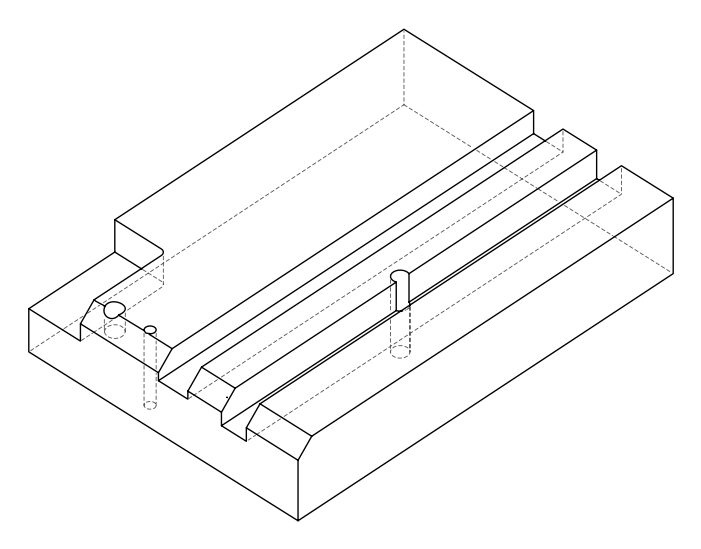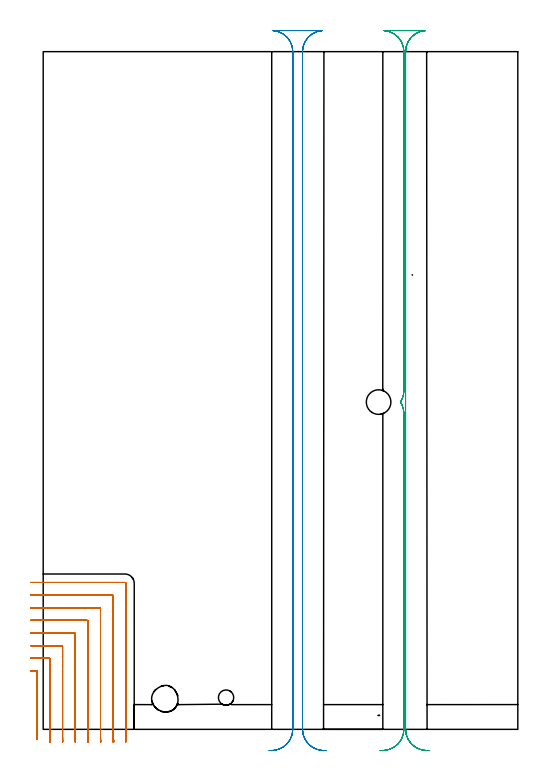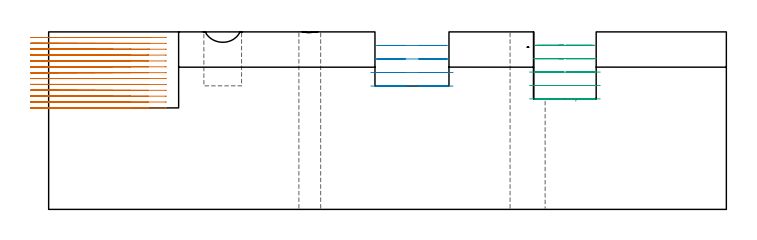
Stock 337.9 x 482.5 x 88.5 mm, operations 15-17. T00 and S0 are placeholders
(PLAN: 17 operations, 10 tool changes, 61.9 min)
(1 SPOT_DRILL | STEP1HOLE | NXT0321_9005460120000 | 0.03 min | 2 mm3)
(2 SPOT_DRILL_1 | STEP1HOLE_1 | NXT0321_9005460120000 | 0.05 min | 182 mm3)
(3 SPOT_DRILL_2 | STEP1POCKET | NXT0321_9005460120000 | 0.03 min | 3628 mm3)
(4 SPOT_DRILL_3 | STEP1POCKET_1 | NXT0321_9005460120000 | 0.05 min | 183 mm3)
(5 DRILL_THROUGH_HOLE_INTO_CENTER | STEP1HOLE | UGT0301_221 | 0.38 min | 8213 mm3)
(6 DRILL_BLIND_HOLE_INTO_CENTER | STEP1HOLE_1 | UGT0301_191 | 0.05 min | 277 mm3)
(7 GUN_DRILL_THROUGH_HOLE | STEP1HOLE_1 | UGT0307_003 | 0.45 min | 3008 mm3)
(8 SPADE_DRILL_TO_ENLARGE_THROUGH_HOLE | STEP1HOLE_1 | UGT0306_008 | 0.39 min | 17773 mm3)
(9 DRILL_BLIND_HOLE_INTO_CENTER_1 | STEP1POCKET | NXT0301_022 | 0.02 min | 14 mm3)
(10 DRILL_BLIND_HOLE_INTO_CENTER_2 | STEP1POCKET_1 | NXT0301_128 | 0.12 min | 2722 mm3)
(11 MILL_ROUGH_BLIND_HOLE_CONTOUR | STEP1POCKET_1 | NXT0201_013 | Spiral | 1.19 min | 4546 mm3)
(12 AREA_MILL | FG_CHAMFER_SURFACE | UGT0205_001 | 5.62 min | 17382 mm3)
(13 AREA_MILL_1 | FG_CHAMFER_SURFACE_1 | UGT0205_001 | 2.58 min | 8891 mm3)
(14 AREA_MILL_2 | FG_CHAMFER_SURFACE_2 | UGT0205_001 | 3.86 min | 11228 mm3)
(15 MILL_CORNER_NOTCH_RECTANGULAR | CORNER_NOTCH_RECTANGULAR | NXT0201_011 | Follow Part, ap 3, ae 75% | 27.34 min | 270122 mm3)
(16 MILL_RECTANGULAR_SLOT | SLOT_RECTANGULAR | UGT0201_018 | Follow Part, ap 7.5, ae 75% | 8.81 min | 478352 mm3)
(17 MILL_RECTANGULAR_SLOT_1 | SLOT_RECTANGULAR_1 | UGT0201_018 | Follow Part, ap 7.5, ae 75% | 10.97 min | 494545 mm3)
(TOOL NXT0321_9005460120000 | NC Spot Drill, 142deg, 12mm, Carbide, Uncoated | D12 PA142 FL30 Z2)
(TOOL UGT0301_221 | Twist Drill 10.9 mm | D10.9 PA118 FL92 Z2)
(TOOL UGT0301_191 | Twist Drill 7.1 mm | D7.1 PA118 FL66 Z2)
(TOOL UGT0307_003 | Gun Drill 7 mm | D7 PA130 FL24 Z1)
(TOOL UGT0306_008 | Spade Drill 17.5mm | D17.5 PA132 FL10 Z2)
(TOOL NXT0301_022 | Carbide Drill 5.1mm [860.1-0510-015A1-MM 2214] | D5.1 PA140 FL28 Z2)
(TOOL NXT0301_128 | Carbide Drill 12mm [861.1-1200-036A1-GP GC34] | D12 PA150 FL37.4 Z2)
(TOOL NXT0201_013 | ENDMILL 10mm | D10 FL30 Z4)
(TOOL UGT0205_001 | Chamfer Mill 20 x 3 x 45 deg. | D20 FL50 Z2)
(TOOL NXT0201_011 | ENDMILL 12mm [2P460-1200-NA 1630] | D12 FL38 Z6)
(TOOL UGT0201_018 | End mill 30 mm | D30 FL50 Z4)
(OP 15 MILL_CORNER_NOTCH_RECTANGULAR)
G17 G21 G94 G90
T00 M6
G54
G17 G0 G90 X-4.2 Y-7.285 S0 M3
G43 Z98.638 H1
Z85.712
G94 G1 Y-4.285 F250.
Y41.006 F500.
G3 X-4.794 Y41.6 R0.6
G1 X-6.
X-9. F250.
G0 Z98.638
X4.907 Y-8.999
Z85.712
G1 X4.822 Y-6.
G2 X4.8 Y-4.472 R54. F500.
G1 Y50.005
G3 X4.205 Y50.6 R0.6
G1 X-6.
X-9. F250.
G0 Z98.638
X13.928 Y-8.998
Z85.712
G1 X13.826 Y-6.
G2 X13.8 Y-4.472 R45. F500.
G1 Y59.005
G3 X13.205 Y59.6 R0.6
G1 X-6.
X-9. F250.
G0 Z98.638
X22.96 Y-8.997
Z85.712
G1 X22.832 Y-6.
G2 X22.8 Y-4.472 R36. F500.
G1 Y68.005
G3 X22.205 Y68.6 R0.6
G1 X-6.
X-9. F250.
G0 Z98.638
X32.013 Y-8.995
Z85.712
G1 X31.843 Y-6.
G2 X31.8 Y-4.472 R27. F500.
G1 Y77.004
G3 X31.204 Y77.6 R0.6
G1 X-6.
X-9. F250.
G0 Z98.638
X41.12 Y-8.989
Z85.712
G1 X40.865 Y-6.
G2 X40.8 Y-4.472 R18. F500.
G1 Y86.004
G3 X40.204 Y86.6 R0.6
G1 X-6.
X-9. F250.
G0 Z98.638
X50.44 Y-8.956
Z85.712
G1 X49.931 Y-6.
G2 X49.8 Y-4.472 R9. F500.
G1 Y95.004
G3 X49.204 Y95.6 R0.6
G1 X-6.
X-9. F250.
G0 Z98.638
X58.8 Y-7.472
Z85.712
G1 Y-4.472
Y104.004 F500.
G3 X58.204 Y104.6 R0.6
G1 X-6.
X-9. F250.
G0 Z98.638
X-4.2 Y-7.285
Z82.786
G1 Y-4.285
Y41.006 F500.
G3 X-4.794 Y41.6 R0.6
G1 X-6.
X-9. F250.
G0 Z98.638
X4.907 Y-8.999
Z82.786
G1 X4.822 Y-6.
G2 X4.8 Y-4.472 R54. F500.
G1 Y50.005
G3 X4.205 Y50.6 R0.6
G1 X-6.
X-9. F250.
G0 Z98.638
X13.928 Y-8.998
Z82.786
G1 X13.826 Y-6.
G2 X13.8 Y-4.472 R45. F500.
G1 Y59.005
G3 X13.205 Y59.6 R0.6
G1 X-6.
X-9. F250.
G0 Z98.638
X22.96 Y-8.997
Z82.786
G1 X22.832 Y-6.
G2 X22.8 Y-4.472 R36. F500.
G1 Y68.005
G3 X22.205 Y68.6 R0.6
G1 X-6.
X-9. F250.
G0 Z98.638
X32.013 Y-8.995
Z82.786
G1 X31.843 Y-6.
G2 X31.8 Y-4.472 R27. F500.
G1 Y77.004
G3 X31.204 Y77.6 R0.6
G1 X-6.
X-9. F250.
G0 Z98.638
X41.12 Y-8.989
Z82.786
G1 X40.865 Y-6.
G2 X40.8 Y-4.472 R18. F500.
G1 Y86.004
G3 X40.204 Y86.6 R0.6
G1 X-6.
X-9. F250.
G0 Z98.638
X50.44 Y-8.956
Z82.786
G1 X49.931 Y-6.
G2 X49.8 Y-4.472 R9. F500.
G1 Y95.004
G3 X49.204 Y95.6 R0.6
G1 X-6.
X-9. F250.
G0 Z98.638
X58.8 Y-7.472
Z82.786
G1 Y-4.472
Y104.004 F500.
G3 X58.204 Y104.6 R0.6
G1 X-6.
X-9. F250.
G0 Z98.638
X-4.2 Y-7.285
Z79.86
G1 Y-4.285
Y41.005 F500.
G3 X-4.795 Y41.6 R0.6
G1 X-6.
X-9. F250.
G0 Z98.638
X4.904 Y-8.999
Z79.86
G1 X4.821 Y-6.
G2 X4.8 Y-4.503 R54. F500.
G1 Y50.005
G3 X4.205 Y50.6 R0.6
G1 X-6.
X-9. F250.
G0 Z98.638
X13.925 Y-8.998
Z79.86
G1 X13.825 Y-6.
G2 X13.8 Y-4.503 R45. F500.
G1 Y59.005
G3 X13.205 Y59.6 R0.6
G1 X-6.
X-9. F250.
G0 Z98.638
X22.956 Y-8.997
Z79.86
G1 X22.831 Y-6.
G2 X22.8 Y-4.503 R36. F500.
G1 Y68.005
G3 X22.205 Y68.6 R0.6
G1 X-6.
X-9. F250.
G0 Z98.638
X32.008 Y-8.995
Z79.86
G1 X31.842 Y-6.
G2 X31.8 Y-4.503 R27. F500.
G1 Y77.004
G3 X31.204 Y77.6 R0.6
G1 X-6.
X-9. F250.
G0 Z98.638
X41.112 Y-8.99
Z79.86
G1 X40.862 Y-6.
G2 X40.8 Y-4.503 R18. F500.
G1 Y86.004
G3 X40.204 Y86.6 R0.6
G1 X-6.
X-9. F250.
G0 Z98.638
X50.424 Y-8.958
Z79.86
G1 X49.925 Y-6.
G2 X49.8 Y-4.503 R9. F500.
G1 Y95.004
G3 X49.204 Y95.6 R0.6
G1 X-6.
X-9. F250.
G0 Z98.638
X58.8 Y-7.503
Z79.86
G1 Y-4.503
Y104.004 F500.
G3 X58.204 Y104.6 R0.6
G1 X-6.
X-9. F250.
G0 Z98.638
X-4.2 Y-7.285
Z76.934
G1 Y-4.285
Y41.005 F500.
G3 X-4.795 Y41.6 R0.6
G1 X-6.
X-9. F250.
G0 Z98.638
X4.81 Y-9.
Z76.934
G1 X4.8 Y-6.
Y-5.829 F500.
Y50.005
G3 X4.205 Y50.6 R0.6
G1 X-6.
X-9. F250.
G0 Z98.638
X13.812 Y-9.
Z76.934
G1 X13.8 Y-6.
Y-5.829 F500.
Y59.005
G3 X13.205 Y59.6 R0.6
G1 X-6.
X-9. F250.
G0 Z98.638
X22.815 Y-9.
Z76.934
G1 X22.8 Y-6.
Y-5.829 F500.
Y68.005
G3 X22.205 Y68.6 R0.6
G1 X-6.
X-9. F250.
G0 Z98.638
X31.82 Y-9.
Z76.934
G1 X31.801 Y-6.
X31.8 Y-5.829 F500.
Y77.004
G3 X31.204 Y77.6 R0.6
G1 X-6.
X-9. F250.
G0 Z98.638
X40.829 Y-9.
Z76.934
G1 X40.801 Y-6.
X40.8 Y-5.829 F500.
Y86.004
G3 X40.204 Y86.6 R0.6
G1 X-6.
X-9. F250.
G0 Z98.638
X49.859 Y-8.999
Z76.934
G1 X49.802 Y-6.
X49.8 Y-5.829 F500.
Y95.004
G3 X49.204 Y95.6 R0.6
G1 X-6.
X-9. F250.
G0 Z98.638
X58.8 Y-8.829
Z76.934
G1 Y-5.829
Y104.004 F500.
G3 X58.204 Y104.6 R0.6
G1 X-6.
X-9. F250.
G0 Z98.638
X-4.2 Y-7.285
Z74.008
G1 Y-4.285
Y41.005 F500.
G3 X-4.795 Y41.6 R0.6
G1 X-6.
X-9. F250.
G0 Z98.638
X4.8 Y-9.
Z74.008
G1 Y-6.
Y50.005 F500.
G3 X4.205 Y50.6 R0.6
G1 X-6.
X-9. F250.
G0 Z98.638
X13.8 Y-9.
Z74.008
G1 Y-6.
Y59.005 F500.
G3 X13.205 Y59.6 R0.6
G1 X-6.
X-9. F250.
G0 Z98.638
X22.8 Y-9.
Z74.008
G1 Y-6.
Y68.005 F500.
G3 X22.205 Y68.6 R0.6
G1 X-6.
X-9. F250.
G0 Z98.638
X31.8 Y-9.
Z74.008
G1 Y-6.
Y77.004 F500.
G3 X31.204 Y77.6 R0.6
G1 X-6.
X-9. F250.
G0 Z98.638
X40.8 Y-9.
Z74.008
G1 Y-6.
Y86.004 F500.
G3 X40.204 Y86.6 R0.6
G1 X-6.
X-9. F250.
G0 Z98.638
X49.8 Y-9.
Z74.008
G1 Y-6.
Y95.004 F500.
G3 X49.204 Y95.6 R0.6
G1 X-6.
X-9. F250.
G0 Z98.638
X58.8 Y-9.
Z74.008
G1 Y-6.
Y104.004 F500.
G3 X58.204 Y104.6 R0.6
G1 X-6.
X-9. F250.
G0 Z98.638
X-4.2 Y-7.285
Z71.082
G1 Y-4.285
Y41.005 F500.
G3 X-4.795 Y41.6 R0.6
G1 X-6.
X-9. F250.
G0 Z98.638
X4.8 Y-9.
Z71.082
G1 Y-6.
Y50.005 F500.
G3 X4.205 Y50.6 R0.6
G1 X-6.
X-9. F250.
G0 Z98.638
X13.8 Y-9.
Z71.082
G1 Y-6.
Y59.005 F500.
G3 X13.205 Y59.6 R0.6
G1 X-6.
X-9. F250.
G0 Z98.638
X22.8 Y-9.
Z71.082
G1 Y-6.
Y68.005 F500.
G3 X22.205 Y68.6 R0.6
G1 X-6.
X-9. F250.
G0 Z98.638
X31.8 Y-9.
Z71.082
G1 Y-6.
Y77.004 F500.
G3 X31.204 Y77.6 R0.6
G1 X-6.
X-9. F250.
G0 Z98.638
X40.8 Y-9.
Z71.082
G1 Y-6.
Y86.004 F500.
G3 X40.204 Y86.6 R0.6
G1 X-6.
X-9. F250.
G0 Z98.638
X49.8 Y-9.
Z71.082
G1 Y-6.
Y95.004 F500.
G3 X49.204 Y95.6 R0.6
G1 X-6.
X-9. F250.
G0 Z98.638
X58.8 Y-9.
Z71.082
G1 Y-6.
Y104.004 F500.
G3 X58.204 Y104.6 R0.6
G1 X-6.
X-9. F250.
G0 Z98.638
X-4.2 Y-7.285
Z68.156
G1 Y-4.285
Y41.006 F500.
G3 X-4.794 Y41.6 R0.6
G1 X-6.
X-9. F250.
G0 Z98.638
X4.8 Y-9.
Z68.156
G1 Y-6.
Y50.005 F500.
G3 X4.205 Y50.6 R0.6
G1 X-6.
X-9. F250.
G0 Z98.638
X13.8 Y-9.
Z68.156
G1 Y-6.
Y59.005 F500.
G3 X13.205 Y59.6 R0.6
G1 X-6.
X-9. F250.
G0 Z98.638
X22.8 Y-9.
Z68.156
G1 Y-6.
Y68.005 F500.
G3 X22.205 Y68.6 R0.6
G1 X-6.
X-9. F250.
G0 Z98.638
X31.8 Y-9.
Z68.156
G1 Y-6.
Y77.004 F500.
G3 X31.204 Y77.6 R0.6
G1 X-6.
X-9. F250.
G0 Z98.638
X40.8 Y-9.
Z68.156
G1 Y-6.
Y86.004 F500.
G3 X40.204 Y86.6 R0.6
G1 X-6.
X-9. F250.
G0 Z98.638
X49.8 Y-9.
Z68.156
G1 Y-6.
Y95.004 F500.
G3 X49.204 Y95.6 R0.6
G1 X-6.
X-9. F250.
G0 Z98.638
X58.8 Y-9.
Z68.156
G1 Y-6.
Y104.004 F500.
G3 X58.204 Y104.6 R0.6
G1 X-6.
X-9. F250.
G0 Z98.638
X-4.2 Y-7.285
Z65.23
G1 Y-4.285
Y41.006 F500.
G3 X-4.794 Y41.6 R0.6
G1 X-6.
X-9. F250.
G0 Z98.638
X4.8 Y-9.
Z65.23
G1 Y-6.
Y50.005 F500.
G3 X4.205 Y50.6 R0.6
G1 X-6.
X-9. F250.
G0 Z98.638
X13.8 Y-9.
Z65.23
G1 Y-6.
Y59.005 F500.
G3 X13.205 Y59.6 R0.6
G1 X-6.
X-9. F250.
G0 Z98.638
X22.8 Y-9.
Z65.23
G1 Y-6.
Y68.005 F500.
G3 X22.205 Y68.6 R0.6
G1 X-6.
X-9. F250.
G0 Z98.638
X31.8 Y-9.
Z65.23
G1 Y-6.
Y77.004 F500.
G3 X31.204 Y77.6 R0.6
G1 X-6.
X-9. F250.
G0 Z98.638
X40.8 Y-9.
Z65.23
G1 Y-6.
Y86.004 F500.
G3 X40.204 Y86.6 R0.6
G1 X-6.
X-9. F250.
G0 Z98.638
X49.8 Y-9.
Z65.23
G1 Y-6.
Y95.004 F500.
G3 X49.204 Y95.6 R0.6
G1 X-6.
X-9. F250.
G0 Z98.638
X58.8 Y-9.
Z65.23
G1 Y-6.
Y104.004 F500.
G3 X58.204 Y104.6 R0.6
G1 X-6.
X-9. F250.
G0 Z98.638
X-4.2 Y-7.285
Z62.304
G1 Y-4.285
Y41.006 F500.
G3 X-4.794 Y41.6 R0.6
G1 X-6.
X-9. F250.
G0 Z98.638
X4.8 Y-9.
Z62.304
G1 Y-6.
Y50.005 F500.
G3 X4.205 Y50.6 R0.6
G1 X-6.
X-9. F250.
G0 Z98.638
X13.8 Y-9.
Z62.304
G1 Y-6.
Y59.005 F500.
G3 X13.205 Y59.6 R0.6
G1 X-6.
X-9. F250.
G0 Z98.638
X22.8 Y-9.
Z62.304
G1 Y-6.
Y68.005 F500.
G3 X22.205 Y68.6 R0.6
G1 X-6.
X-9. F250.
G0 Z98.638
X31.8 Y-9.
Z62.304
G1 Y-6.
Y77.004 F500.
G3 X31.204 Y77.6 R0.6
G1 X-6.
X-9. F250.
G0 Z98.638
X40.8 Y-9.
Z62.304
G1 Y-6.
Y86.004 F500.
G3 X40.204 Y86.6 R0.6
G1 X-6.
X-9. F250.
G0 Z98.638
X49.8 Y-9.
Z62.304
G1 Y-6.
Y95.004 F500.
G3 X49.204 Y95.6 R0.6
G1 X-6.
X-9. F250.
G0 Z98.638
X58.8 Y-9.
Z62.304
G1 Y-6.
Y104.004 F500.
G3 X58.204 Y104.6 R0.6
G1 X-6.
X-9. F250.
G0 Z98.638
X-4.2 Y-7.285
Z59.378
G1 Y-4.285
Y41.006 F500.
G3 X-4.794 Y41.6 R0.6
G1 X-6.
X-9. F250.
G0 Z98.638
X4.8 Y-9.
Z59.378
G1 Y-6.
Y50.005 F500.
G3 X4.205 Y50.6 R0.6
G1 X-6.
X-9. F250.
G0 Z98.638
X13.8 Y-9.
Z59.378
G1 Y-6.
Y59.005 F500.
G3 X13.205 Y59.6 R0.6
G1 X-6.
X-9. F250.
G0 Z98.638
X22.8 Y-9.
Z59.378
G1 Y-6.
Y68.005 F500.
G3 X22.205 Y68.6 R0.6
G1 X-6.
X-9. F250.
G0 Z98.638
X31.8 Y-9.
Z59.378
G1 Y-6.
Y77.004 F500.
G3 X31.204 Y77.6 R0.6
G1 X-6.
X-9. F250.
G0 Z98.638
X40.8 Y-9.
Z59.378
G1 Y-6.
Y86.004 F500.
G3 X40.204 Y86.6 R0.6
G1 X-6.
X-9. F250.
G0 Z98.638
X49.8 Y-9.
Z59.378
G1 Y-6.
Y95.004 F500.
G3 X49.204 Y95.6 R0.6
G1 X-6.
X-9. F250.
G0 Z98.638
X58.8 Y-9.
Z59.378
G1 Y-6.
Y104.004 F500.
G3 X58.204 Y104.6 R0.6
G1 X-6.
X-9. F250.
G0 Z98.638
X-4.2 Y-7.285
Z56.452
G1 Y-4.285
Y41.006 F500.
G3 X-4.794 Y41.6 R0.6
G1 X-6.
X-9. F250.
G0 Z98.638
X4.8 Y-9.
Z56.452
G1 Y-6.
Y50.005 F500.
G3 X4.205 Y50.6 R0.6
G1 X-6.
X-9. F250.
G0 Z98.638
X13.8 Y-9.
Z56.452
G1 Y-6.
Y59.005 F500.
G3 X13.205 Y59.6 R0.6
G1 X-6.
X-9. F250.
G0 Z98.638
X22.8 Y-9.
Z56.452
G1 Y-6.
Y68.005 F500.
G3 X22.205 Y68.6 R0.6
G1 X-6.
X-9. F250.
G0 Z98.638
X31.8 Y-9.
Z56.452
G1 Y-6.
Y77.004 F500.
G3 X31.204 Y77.6 R0.6
G1 X-6.
X-9. F250.
G0 Z98.638
X40.8 Y-9.
Z56.452
G1 Y-6.
Y86.004 F500.
G3 X40.204 Y86.6 R0.6
G1 X-6.
X-9. F250.
G0 Z98.638
X49.8 Y-9.
Z56.452
G1 Y-6.
Y95.004 F500.
G3 X49.204 Y95.6 R0.6
G1 X-6.
X-9. F250.
G0 Z98.638
X58.8 Y-9.
Z56.452
G1 Y-6.
Y104.004 F500.
G3 X58.204 Y104.6 R0.6
G1 X-6.
X-9. F250.
G0 Z98.638
X-4.2 Y-7.285
Z53.526
G1 Y-4.285
Y41.006 F500.
G3 X-4.794 Y41.6 R0.6
G1 X-6.
X-9. F250.
G0 Z98.638
X4.8 Y-9.
Z53.526
G1 Y-6.
Y50.005 F500.
G3 X4.205 Y50.6 R0.6
G1 X-6.
X-9. F250.
G0 Z98.638
X13.8 Y-9.
Z53.526
G1 Y-6.
Y59.005 F500.
G3 X13.205 Y59.6 R0.6
G1 X-6.
X-9. F250.
G0 Z98.638
X22.8 Y-9.
Z53.526
G1 Y-6.
Y68.005 F500.
G3 X22.205 Y68.6 R0.6
G1 X-6.
X-9. F250.
G0 Z98.638
X31.8 Y-9.
Z53.526
G1 Y-6.
Y77.004 F500.
G3 X31.204 Y77.6 R0.6
G1 X-6.
X-9. F250.
G0 Z98.638
X40.8 Y-9.
Z53.526
G1 Y-6.
Y86.004 F500.
G3 X40.204 Y86.6 R0.6
G1 X-6.
X-9. F250.
G0 Z98.638
X49.8 Y-9.
Z53.526
G1 Y-6.
Y95.004 F500.
G3 X49.204 Y95.6 R0.6
G1 X-6.
X-9. F250.
G0 Z98.638
X58.8 Y-9.
Z53.526
G1 Y-6.
Y104.004 F500.
G3 X58.204 Y104.6 R0.6
G1 X-6.
X-9. F250.
G0 Z98.638
X-4.2 Y-7.285
Z50.6
G1 Y-4.285
Y41.006 F500.
G3 X-4.794 Y41.6 R0.6
G1 X-6.
X-9. F250.
G0 Z98.638
X4.8 Y-9.
Z50.6
G1 Y-6.
Y50.005 F500.
G3 X4.205 Y50.6 R0.6
G1 X-6.
X-9. F250.
G0 Z98.638
X13.8 Y-9.
Z50.6
G1 Y-6.
Y59.005 F500.
G3 X13.205 Y59.6 R0.6
G1 X-6.
X-9. F250.
G0 Z98.638
X22.8 Y-9.
Z50.6
G1 Y-6.
Y68.005 F500.
G3 X22.205 Y68.6 R0.6
G1 X-6.
X-9. F250.
G0 Z98.638
X31.8 Y-9.
Z50.6
G1 Y-6.
Y77.004 F500.
G3 X31.204 Y77.6 R0.6
G1 X-6.
X-9. F250.
G0 Z98.638
X40.8 Y-9.
Z50.6
G1 Y-6.
Y86.004 F500.
G3 X40.204 Y86.6 R0.6
G1 X-6.
X-9. F250.
G0 Z98.638
X49.8 Y-9.
Z50.6
G1 Y-6.
Y95.004 F500.
G3 X49.204 Y95.6 R0.6
G1 X-6.
X-9. F250.
G0 Z98.638
X58.8 Y-9.
Z50.6
G1 Y-6.
Y104.004 F500.
G3 X58.204 Y104.6 R0.6
G1 X-6.
X-9. F250.
G0 Z98.638
M5
M2
(OP 16 MILL_RECTANGULAR_SLOT)
G17 G21 G94 G90
T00 M6
G54
G17 G0 G90 X197.379 Y-15.135 S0 M3
G43 Z98.638 H0
Z81.75
G94 G1 X194.554 Y-14.126 F250.
G2 X184.6 Y0. R15. F500.
G1 Y482.5
G2 X198.652 Y497.47 R15.
G1 Y497.5
X163.648
Y497.47
G2 X177.7 Y482.5 R15.
G1 Y0.
G2 X167.745 Y-14.126 R15.
G1 X164.92 Y-15.135 F250.
G0 X199.737 Y-15.296 Z75.
G1 X196.79 Y-14.735
G2 X184.6 Y0. R15. F500.
G1 Y482.5
G2 X198.652 Y497.47 R15.
G1 Y497.5
X163.648
Y497.47
G2 X177.7 Y482.5 R15.
G1 Y0.
G2 X165.479 Y-14.74 R15.
G1 X162.531 Y-15.296 F250.
G0 X201.646 Y-15.16 Z68.25
G1 X198.652 Y-14.97
G2 X184.6 Y0. R15. F500.
G1 Y482.5
G2 X198.652 Y497.47 R15.
G1 Y497.5
X163.648
Y497.47
G2 X177.7 Y482.5 R15.
G1 Y0.
G2 X163.648 Y-14.97 R15.
G1 X160.654 Y-15.16 F250.
G0 X201.646 Z61.5
G1 X198.652 Y-14.97
G2 X184.6 Y0. R15. F500.
G1 Y482.5
G2 X198.652 Y497.47 R15.
G1 Y497.5
X163.648
Y497.47
G2 X177.7 Y482.5 R15.
G1 Y0.
G2 X163.648 Y-14.97 R15.
G1 X160.654 Y-15.16 F250.
G0 Z98.638
M5
M2
(OP 17 MILL_RECTANGULAR_SLOT_1)
G17 G21 G94 G90
T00 M6
G54
G17 G0 G90 X270.78 Y-15.135 S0 M3
G43 Z98.638 H0
Z81.82
G94 G1 X267.955 Y-14.126 F250.
G2 X258. Y0. R15. F500.
G1 Y482.5
G2 X272.052 Y497.47 R15.
G1 Y497.5
X242.748
Y497.47
G2 X256.8 Y482.5 R15.
G1 Y241.22
G2 X254.347 Y233. R15.
X256.8 Y224.78 R15.
G1 Y0.
G2 X246.845 Y-14.126 R15.
G1 X244.02 Y-15.135 F250.
G0 X273.073 Y-15.297 Z75.14
G1 X270.128 Y-14.723
G2 X258. Y0. R15. F500.
G1 Y482.5
G2 X272.052 Y497.47 R15.
G1 Y497.5
X242.748
Y497.47
G2 X256.8 Y482.5 R15.
G1 Y241.22
G2 X254.347 Y233. R15.
X256.8 Y224.78 R15.
G1 Y0.
G2 X244.667 Y-14.724 R15.
G1 X241.722 Y-15.297 F250.
G0 X275.046 Y-15.16 Z68.46
G1 X272.052 Y-14.97
G2 X258. Y0. R15. F500.
G1 Y482.5
G2 X272.052 Y497.47 R15.
G1 Y497.5
X242.748
Y497.47
G2 X256.8 Y482.5 R15.
G1 Y241.22
G2 X254.347 Y233. R15.
X256.8 Y224.78 R15.
G1 Y0.
G2 X242.748 Y-14.97 R15.
G1 X239.754 Y-15.16 F250.
G0 X275.046 Z61.78
G1 X272.052 Y-14.97
G2 X258. Y0. R15. F500.
G1 Y482.5
G2 X272.052 Y497.47 R15.
G1 Y497.5
X242.748
Y497.47
G2 X256.8 Y482.5 R15.
G1 Y241.22
G2 X254.347 Y233. R15.
X256.8 Y224.78 R15.
G1 Y0.
G2 X242.748 Y-14.97 R15.
G1 X239.754 Y-15.16 F250.
G0 X275.046 Z55.1
G1 X272.052 Y-14.97
G2 X258. Y0. R15. F500.
G1 Y482.5
G2 X272.052 Y497.47 R15.
G1 Y497.5
X242.748
Y497.47
G2 X256.8 Y482.5 R15.
G1 Y241.22
G2 X254.347 Y233. R15.
X256.8 Y224.78 R15.
G1 Y0.
G2 X242.748 Y-14.97 R15.
G1 X239.754 Y-15.16 F250.
G0 Z98.638
M5
M2
